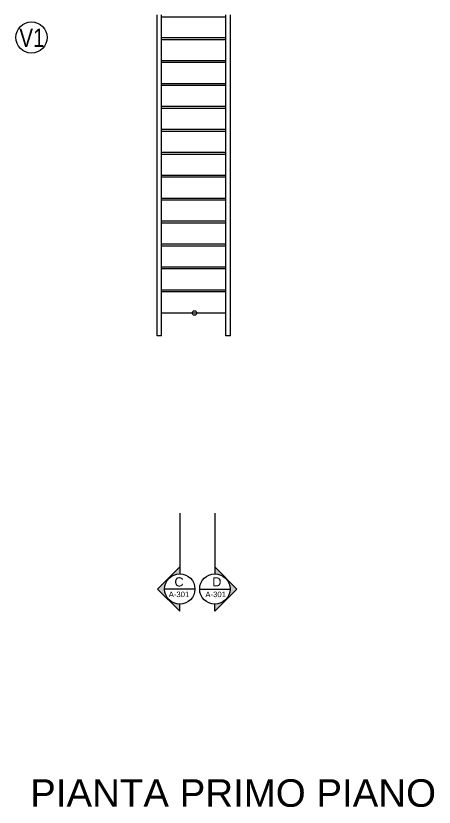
# Model space of a CAD drawing. Header units: millimetres. Extents: x 63 to 29918, y -8634 to 9350.
# Drawn here: x 4741 to 9301, y -8634 to -7 of the extents above; entities that cross this region are included whole.
import ezdxf

# ---------------------------------------------------------------- set-up
doc = ezdxf.new("R2010")
doc.units = ezdxf.units.MM
doc.layers.add('A-FLOR-LEVL', color=7, linetype='Continuous', lineweight=25)
doc.layers.add('G-ANNO-LOGO', color=3, linetype='Continuous')
doc.layers.add('quote', color=3, linetype='Continuous')
doc.styles.add('E-ROMANS', font='romans.shx', dxfattribs={"width": 0.8})
doc.styles.get("Standard").update_dxf_attribs({"font": 'arial.ttf'})

msp = doc.modelspace()

# ---------------------------------------------------------------- hatches: boundary and pattern name
at = {"layer": 'G-ANNO-LOGO'}
h = msp.add_hatch(dxfattribs=at)
h.set_pattern_fill('ANGLE', color=256, scale=0.275)
h.set_pattern_definition([(360, (5379.4546, -8875.2468), (7e-10, 1.920875), [1.397, -0.523875]), (90, (5379.4546, -8875.2468), (-1.920875, 7e-10), [1.397, -0.523875])])
h.paths.add_polyline_path([(6527.987, -6013.814), (6527.987, -6089.848, 0.41421356), (6362.658, -6255.178, 0.41421356), (6527.987, -6420.508), (6527.987, -6496.542), (6286.623, -6255.178)])
h = msp.add_hatch(dxfattribs=at)
h.set_pattern_fill('ANGLE', color=256, scale=0.275)
h.set_pattern_definition([(360, (6244.223, -8875.2468), (7e-10, 1.920875), [1.397, -0.523875]), (90, (6244.223, -8875.2468), (-1.920875, 7e-10), [1.397, -0.523875])])
h.paths.add_polyline_path([(6910.027, -6013.814), (6910.027, -6089.848, -0.41421356), (7075.357, -6255.178, -0.41421356), (6910.027, -6420.508), (6910.027, -6496.542), (7151.392, -6255.178)])

# ---------------------------------------------------------------- linework, layer by layer
at = {"layer": 'A-FLOR-LEVL'}
for p, q in [((6279.987, -3496.5), (6279.987, 3.5)), ((6329.987, -3496.5), (6329.987, 3.5)), ((7029.987, -3496.5), (7029.987, 3.5)), ((7079.987, -3496.5), (7079.987, 3.5)), ((6329.987, -16.5), (7029.987, -16.5)), ((7029.987, -246.5), (6329.987, -246.5)), ((7029.987, -266.503), (6329.987, -266.503)), ((7029.987, -496.503), (6329.987, -496.503)), ((7029.987, -516.506), (6329.987, -516.506)), ((7029.987, -746.506), (6329.987, -746.506)), ((7029.987, -766.509), (6329.987, -766.509)), ((7029.987, -996.509), (6329.987, -996.509)), ((7029.987, -1016.512), (6329.987, -1016.512)), ((7029.987, -1246.512), (6329.987, -1246.512)), ((7029.987, -1266.515), (6329.987, -1266.515)), ((7029.987, -1496.515), (6329.987, -1496.515)), ((7029.987, -1516.518), (6329.987, -1516.518)), ((7029.987, -1746.518), (6329.987, -1746.518)), ((7029.987, -1766.521), (6329.987, -1766.521)), ((7029.987, -1996.521), (6329.987, -1996.521)), ((7029.987, -2016.524), (6329.987, -2016.524)), ((7029.987, -2246.524), (6329.987, -2246.524)), ((7029.987, -2266.527), (6329.987, -2266.527)), ((7029.987, -2496.527), (6329.987, -2496.527)), ((7029.987, -2516.53), (6329.987, -2516.53)), ((7029.987, -2746.53), (6329.987, -2746.53)), ((7029.987, -2766.534), (6329.987, -2766.534)), ((7029.987, -2766.534), (6329.987, -2766.534)), ((7029.987, -2996.534), (6329.987, -2996.534)), ((7029.987, -3016.5), (6329.987, -3016.5)), ((7029.987, -3246.5), (6329.987, -3246.5)), ((6329.987, -3496.5), (6279.987, -3496.5)), ((7079.987, -3496.5), (7029.987, -3496.5))]:
    msp.add_line(p, q, dxfattribs=at)
msp.add_circle((6688.032, -3246.5), 25, dxfattribs=at)
at = {"layer": 'G-ANNO-LOGO'}
for p, q in [((6527.987, -5429.848), (6527.987, -6089.848)), ((6910.027, -5429.848), (6910.027, -6089.848)), ((6527.987, -6013.814), (6286.623, -6255.178)), ((6910.027, -6013.814), (7151.392, -6255.178)), ((6286.623, -6255.178), (6527.987, -6496.542)), ((6692.987, -6255.178), (6362.823, -6255.178)), ((6745.027, -6255.178), (7075.192, -6255.178)), ((7151.392, -6255.178), (6910.027, -6496.542)), ((6527.987, -6496.542), (6527.987, -6420.343)), ((6910.027, -6496.542), (6910.027, -6420.343))]:
    msp.add_line(p, q, dxfattribs=at)
for centre in [(6527.987, -6255.178), (6910.027, -6255.178)]:
    msp.add_circle(centre, 165.33, dxfattribs=at)
at = {"layer": 'quote'}
msp.add_circle((4910.724, -242.02), 170, dxfattribs=at)

# ---------------------------------------------------------------- texts
at = {"insert": (4896.789, -8329.316), "char_height": 300, "attachment_point": 1}
msp.add_mtext_dynamic_manual_height_columns('{\\C1;PIANTA PRIMO PIANO}', width=5985.63254, gutter_width=12.5, heights=[0], dxfattribs=at)
at = {"layer": 'G-ANNO-LOGO', "rotation": 360}
for s, width, insert, char_height, attachment_point in [('C', 316.74052, (6569.979, -6127.351), 100, 3), ('D', 316.74052, (6881.023, -6127.351), 100, 1), ('A-301', 732.55265, (6630.746, -6283.67), 60, 3), ('A-301', 732.55265, (6807.268, -6283.67), 60, 1)]:
    msp.add_mtext_dynamic_manual_height_columns(s, width=width, gutter_width=12.5, heights=[0], dxfattribs=dict(at, insert=insert, char_height=char_height, attachment_point=attachment_point))
at = {"layer": 'quote', "insert": (4779.038, -146.772), "char_height": 200, "attachment_point": 1, "style": 'E-ROMANS'}
msp.add_mtext_dynamic_manual_height_columns('{\\fArial|b0|i0|c0|p34;V1}', width=0.2174, gutter_width=9, heights=[0], dxfattribs=at)

doc.saveas('drawing.dxf')
